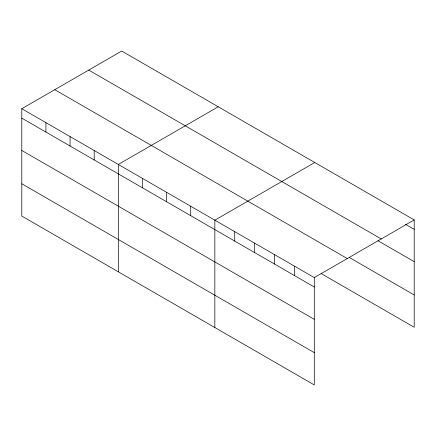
<?xml version="1.0" encoding="UTF-8"?>
<svg xmlns="http://www.w3.org/2000/svg" width="436" height="436" viewBox="0 0 436 436"><rect width="100%" height="100%" fill="white"/><g stroke="black" fill="none" stroke-linecap="round" stroke-linejoin="round"><path stroke-width="0.65" d="M314.291 319.332L314.291 277.59L21.8 108.722L21.8 216.087L314.291 384.955L314.291 319.332L21.8 150.464M321.19 273.574L414.2 327.278L414.2 219.913L121.709 51.045L21.8 108.722M218.229 106.771L118.32 164.454L118.32 271.813M314.754 162.497L214.844 220.18L214.844 327.54M314.291 277.59L414.2 219.913M405.425 224.262L414.2 229.331M88.737 70.076L381.228 238.944M377.93 240.71L414.2 261.649M349.269 257.463L414.2 294.954M54.773 89.691L347.263 258.559M21.8 118.145L314.291 287.013M21.8 183.769L314.291 352.637M294.404 266.107L294.404 275.53M274.511 254.624L274.511 264.047M254.624 243.146L254.624 252.564M234.732 231.663L234.732 241.081M190.712 206.244L190.712 215.662M166.585 192.314L166.585 201.732M142.452 178.384L142.452 187.802M94.192 150.518L94.192 159.936M70.06 136.588L70.06 146.006M45.933 122.658L45.933 132.075"/></g></svg>
